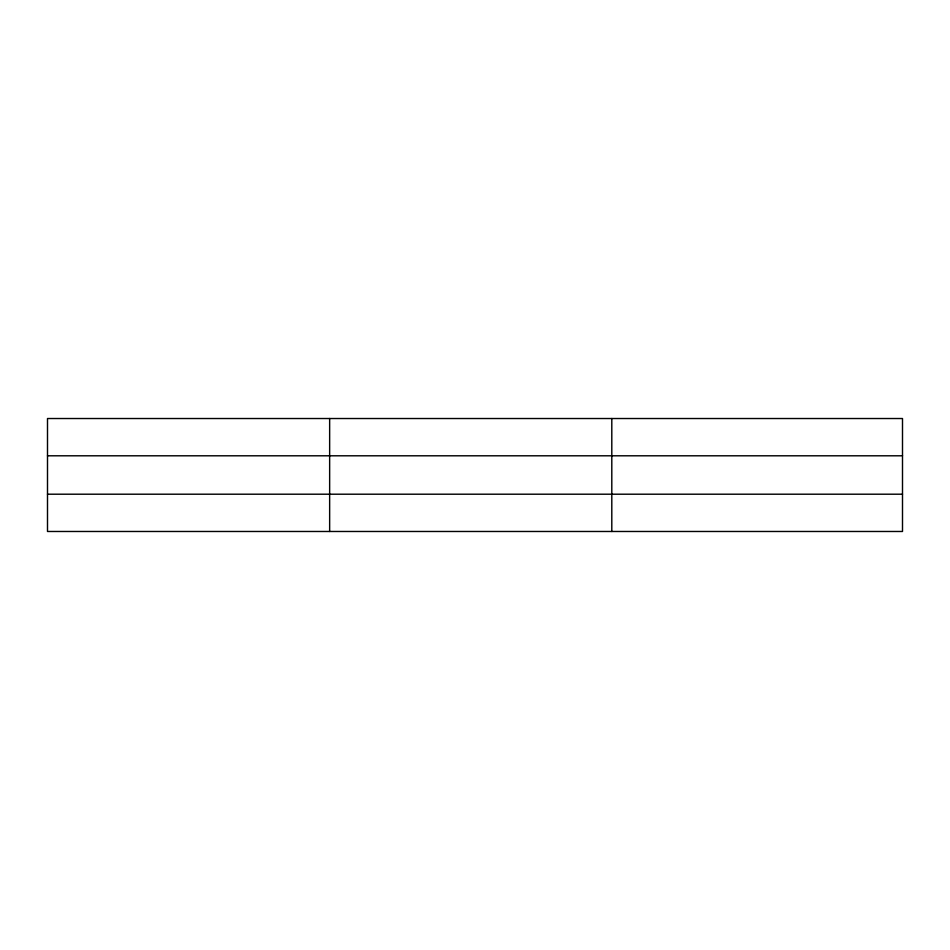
<?xml version="1.0" encoding="UTF-8"?>
<svg xmlns="http://www.w3.org/2000/svg" width="950" height="950" viewBox="0 0 950 950"><rect width="100%" height="100%" fill="white"/><g stroke="black" fill="none" stroke-linecap="round" stroke-linejoin="round"><path stroke-width="1.43" d="M329.65 418.522L329.65 531.477M611.8 418.522L611.8 531.477M902.5 455.798L902.5 418.522L47.5 418.522L47.5 531.477L902.5 531.477L902.5 455.798L47.5 455.798M47.5 494.202L902.5 494.202"/></g></svg>
